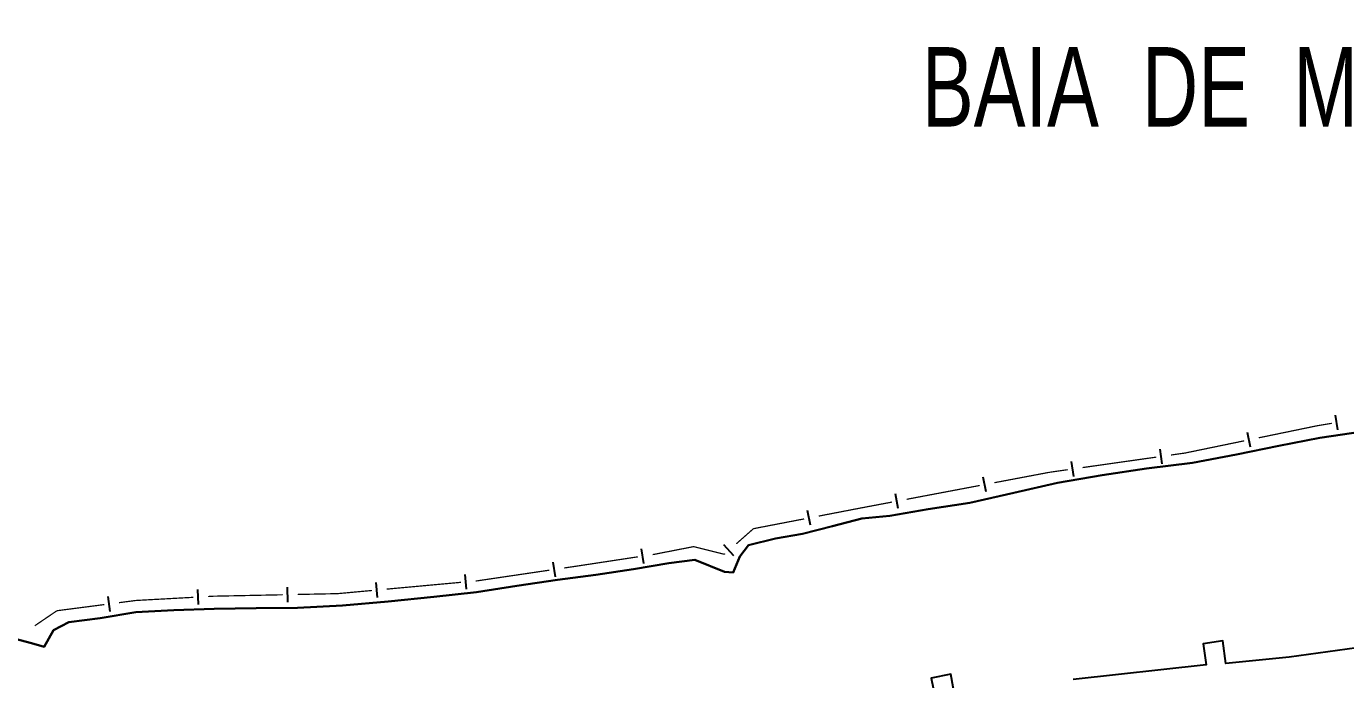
# Model space of a CAD drawing. Extents: x 203555 to 204724, y 4873703 to 4874787.
# Drawn here: x 203860 to 204125.7, y 4874638 to 4874769.6 of the extents above; entities that cross this region are included whole.
import ezdxf

# ---------------------------------------------------------------- set-up
doc = ezdxf.new("R2010")
doc.units = 0
doc.header["$LTSCALE"] = 1.5
doc.header["$MEASUREMENT"] = 0
doc.linetypes.add('TRACO_00', pattern=[10, -10])
for name, color, linetype in [('HD-CURSO-PERENE', 170, 'CONTINUOUS'), ('HD-PRAIA', 251, 'CONTINUOUS'), ('HD-TXT-PERENE', 170, 'CONTINUOUS'), ('LM-LIM-SETORES-BAIRROS', 250, 'CONTINUOUS')]:
    doc.layers.add(name, color=color, linetype=linetype)
doc.styles.add('ARIAL', font='ARIAL.SHX')

msp = doc.modelspace()

# ---------------------------------------------------------------- linework, layer by layer
at = {"layer": 'HD-CURSO-PERENE', "linetype": 'Continuous'}
msp.add_polyline3d([(204129.105266, 4874687.973187, 2.282134), (204120.470202, 4874686.740643, 2.282134), (204112.215186, 4874685.081035, 2.282134), (204103.669086, 4874683.394669, 2.282134), (204094.816044, 4874681.697992, 2.282134), (204085.553204, 4874680.574272, 2.282134), (204076.624524, 4874679.169689, 2.282134), (204067.661735, 4874677.660796, 2.282134), (204058.842995, 4874675.616295, 2.282134), (204050.017452, 4874673.644587, 2.282134), (204041.599153, 4874672.34333, 2.282134), (204033.899369, 4874671.044557, 2.282134), (204028.230035, 4874670.449956, 2.282134), (204022.366705, 4874668.914414, 2.282134), (204016.277976, 4874667.415454, 2.282134), (204010.892835, 4874666.452129, 2.282134), (204005.403961, 4874665.095162, 2.282134), (204003.661196, 4874662.840103, 2.282134), (204002.369569, 4874659.590047, 2.282134), (204000.627987, 4874659.711979, 2.282134), (203994.656871, 4874662.183072, 2.282134), (203989.381281, 4874661.484098, 2.282134), (203982.304156, 4874660.246147, 2.282134), (203974.704307, 4874659.123096, 2.282134), (203967.001797, 4874658.131178, 2.282134), (203958.819499, 4874656.938466, 2.282134), (203950.651934, 4874655.664736, 2.282134), (203942.054213, 4874654.722137, 2.282134), (203932.866815, 4874653.758458, 2.282134), (203923.665669, 4874652.932293, 2.282134), (203914.592886, 4874652.523524, 2.282134), (203906.332311, 4874652.398037, 2.282134), (203897.869984, 4874652.276387, 2.282134), (203889.728209, 4874652.019461, 2.282134), (203882.108315, 4874651.599208, 2.282134), (203874.895406, 4874650.444577, 2.282134), (203868.575546, 4874649.579766, 2.282134), (203865.478044, 4874647.992304, 2.282134), (203863.605977, 4874644.668542, 2.282134), (203861.083376, 4874645.37049, 2.282134), (203852.670044, 4874647.597373, 2.282134)], dxfattribs=at)
at = {"layer": 'HD-PRAIA', "linetype": 'TRACO_00'}
for points in [[(203852.670044, 4874647.597373, 2.282134), (203861.083376, 4874645.37049, 2.282134), (203863.605977, 4874644.668542, 2.282134), (203865.478044, 4874647.992304, 2.282134), (203868.575546, 4874649.579766, 2.282134), (203874.895406, 4874650.444577, 2.282134), (203882.108315, 4874651.599208, 2.282134), (203889.728209, 4874652.019461, 2.282134), (203897.869984, 4874652.276387, 2.282134), (203906.332311, 4874652.398037, 2.282134), (203914.592886, 4874652.523524, 2.282134), (203923.665669, 4874652.932293, 2.282134), (203932.866815, 4874653.758458, 2.282134), (203942.054213, 4874654.722137, 2.282134), (203950.651934, 4874655.664736, 2.282134), (203958.819499, 4874656.938466, 2.282134), (203967.001797, 4874658.131178, 2.282134), (203974.704307, 4874659.123096, 2.282134), (203982.304156, 4874660.246147, 2.282134), (203989.381281, 4874661.484098, 2.282134), (203994.656871, 4874662.183072, 2.282134), (204000.627987, 4874659.711979, 2.282134), (204002.369569, 4874659.590047, 2.282134), (204003.661196, 4874662.840103, 2.282134), (204005.403961, 4874665.095162, 2.282134), (204010.892835, 4874666.452129, 2.282134), (204016.277976, 4874667.415454, 2.282134), (204022.366705, 4874668.914414, 2.282134), (204028.230035, 4874670.449956, 2.282134), (204033.899369, 4874671.044557, 2.282134), (204041.599153, 4874672.34333, 2.282134), (204050.017452, 4874673.644587, 2.282134), (204058.842995, 4874675.616295, 2.282134), (204067.661735, 4874677.660796, 2.282134), (204076.624524, 4874679.169689, 2.282134), (204085.553204, 4874680.574272, 2.282134), (204094.816044, 4874681.697992, 2.282134), (204103.669086, 4874683.394669, 2.282134), (204112.215186, 4874685.081035, 2.282134), (204120.470202, 4874686.740643, 2.282134), (204129.105266, 4874687.973187, 2.282134)], [(204129.886028, 4874644.717931, 4.512608), (204114.266109, 4874642.55047, 4.512608), (204101.517013, 4874641.316793, 4.968892), (204100.925042, 4874645.824574, 4.968892), (204096.990023, 4874645.278445, 4.968892), (204097.562386, 4874641.00773, 4.523037), (204070.770814, 4874638.04068, 4.876608)], [(204046.989201, 4874634.642558, 4.968892), (204046.137109, 4874639.10848, 4.968892), (204042.240332, 4874638.335331, 4.968892), (204043.059117, 4874634.104942, 4.523037)]]:
    msp.add_polyline3d(points, dxfattribs=at)
at = {"layer": 'LM-LIM-SETORES-BAIRROS'}
for points in [[(204124.109912, 4874688.328293), (204123.618375, 4874691.287751)], [(204106.511143, 4874684.850212), (204105.90458, 4874687.788253)], [(204088.738526, 4874681.493048), (204088.316886, 4874684.46327)], [(204070.917194, 4874678.963205), (204070.495553, 4874681.933427)], [(204053.263627, 4874675.841845), (204052.705952, 4874678.789556)], [(204035.577362, 4874672.495795), (204035.019687, 4874675.443506)], [(204017.902942, 4874669.11536), (204017.335084, 4874672.061126)], [(203984.370002, 4874661.432198), (203983.918676, 4874664.398055)], [(204002.468435, 4874662.939267), (204000.48357, 4874665.188781)], [(203966.565822, 4874658.741523), (203966.127111, 4874661.709271)], [(203948.6617, 4874656.227341), (203948.387622, 4874659.214795)], [(203894.725398, 4874653.167653), (203894.560811, 4874656.163135)], [(203912.666244, 4874653.644841), (203912.604188, 4874656.644199)], [(203930.736977, 4874654.58287), (203930.462898, 4874657.570324)], [(203876.900224, 4874651.78872), (203876.514269, 4874654.763789)]]:
    msp.add_lwpolyline(points, dxfattribs=at)
at = {"layer": 'LM-LIM-SETORES-BAIRROS', "const_width": 0.25}
for points in [[(204108.166555, 4874686.723608), (204119.918717, 4874689.149861)], [(204119.918717, 4874689.149861), (204119.989711, 4874689.164517)], [(204119.989711, 4874689.164517), (204122.877657, 4874689.644176)], [(204093.319066, 4874683.65832), (204105.228515, 4874686.117045)], [(204072.686522, 4874680.72941), (204087.537632, 4874682.837612)], [(204090.507854, 4874683.259253), (204092.488002, 4874683.540346)], [(204092.488002, 4874683.540346), (204093.319066, 4874683.65832)], [(204066.04618, 4874679.786774), (204069.716299, 4874680.307769)], [(204054.94993, 4874677.687484), (204065.758202, 4874679.732292)], [(204065.758202, 4874679.732292), (204066.04618, 4874679.786774)], [(204037.263665, 4874674.341434), (204052.002219, 4874677.129809)], [(204019.582857, 4874670.966815), (204027.438233, 4874672.481105)], [(204027.438233, 4874672.481105), (204027.846933, 4874672.55989)], [(204027.846933, 4874672.55989), (204034.315955, 4874673.783759)], [(204006.424382, 4874668.430241), (204016.637091, 4874670.398957)], [(204002.975678, 4874665.387267), (204005.97503, 4874668.033754)], [(204005.97503, 4874668.033754), (204006.424382, 4874668.430241)], [(203986.464415, 4874663.268181), (203993.975224, 4874664.737688)], [(203993.975224, 4874664.737688), (203994.379574, 4874664.816799)], [(203994.379574, 4874664.816799), (203999.800715, 4874663.461514)], [(203970.634096, 4874660.85922), (203983.155721, 4874662.764685)], [(203986.121577, 4874663.216011), (203986.464415, 4874663.268181)], [(203999.800715, 4874663.461514), (204000.574047, 4874663.268181)], [(204000.574047, 4874663.268181), (204000.726165, 4874663.402402)], [(203950.846198, 4874657.934052), (203965.357217, 4874660.07916)], [(203968.324966, 4874660.517871), (203970.303465, 4874660.810345)], [(203970.303465, 4874660.810345), (203970.634096, 4874660.85922)], [(203932.591573, 4874656.259316), (203947.528843, 4874657.629708)], [(203950.516297, 4874657.903787), (203950.846198, 4874657.934052)], [(203878.690626, 4874653.533558), (203881.665696, 4874653.919513)], [(203881.665696, 4874653.919513), (203882.10476, 4874653.976472)], [(203882.10476, 4874653.976472), (203893.644611, 4874654.610532)], [(203896.640092, 4874654.775119), (203897.638586, 4874654.829981)], [(203897.638586, 4874654.829981), (203897.76301, 4874654.836816)], [(203897.76301, 4874654.836816), (203911.63543, 4874655.123834)], [(203914.634788, 4874655.185891), (203922.633076, 4874655.351374)], [(203922.633076, 4874655.351374), (203922.712969, 4874655.353022)], [(203922.712969, 4874655.353022), (203929.604119, 4874655.985238)], [(203861.725818, 4874648.883463), (203865.863197, 4874651.69097)], [(203865.863197, 4874651.69097), (203866.188407, 4874651.911648)], [(203866.188407, 4874651.911648), (203875.715557, 4874653.147603)]]:
    msp.add_lwpolyline(points, dxfattribs=at)

# ---------------------------------------------------------------- texts
at = {"layer": 'HD-TXT-PERENE', "style": 'ARIAL', "width": 0.7}
msp.add_text('BAIA  DE  MARAJÓ', height=16, dxfattribs=at).set_placement((204040.335381, 4874749.386615))

doc.saveas('drawing.dxf')
